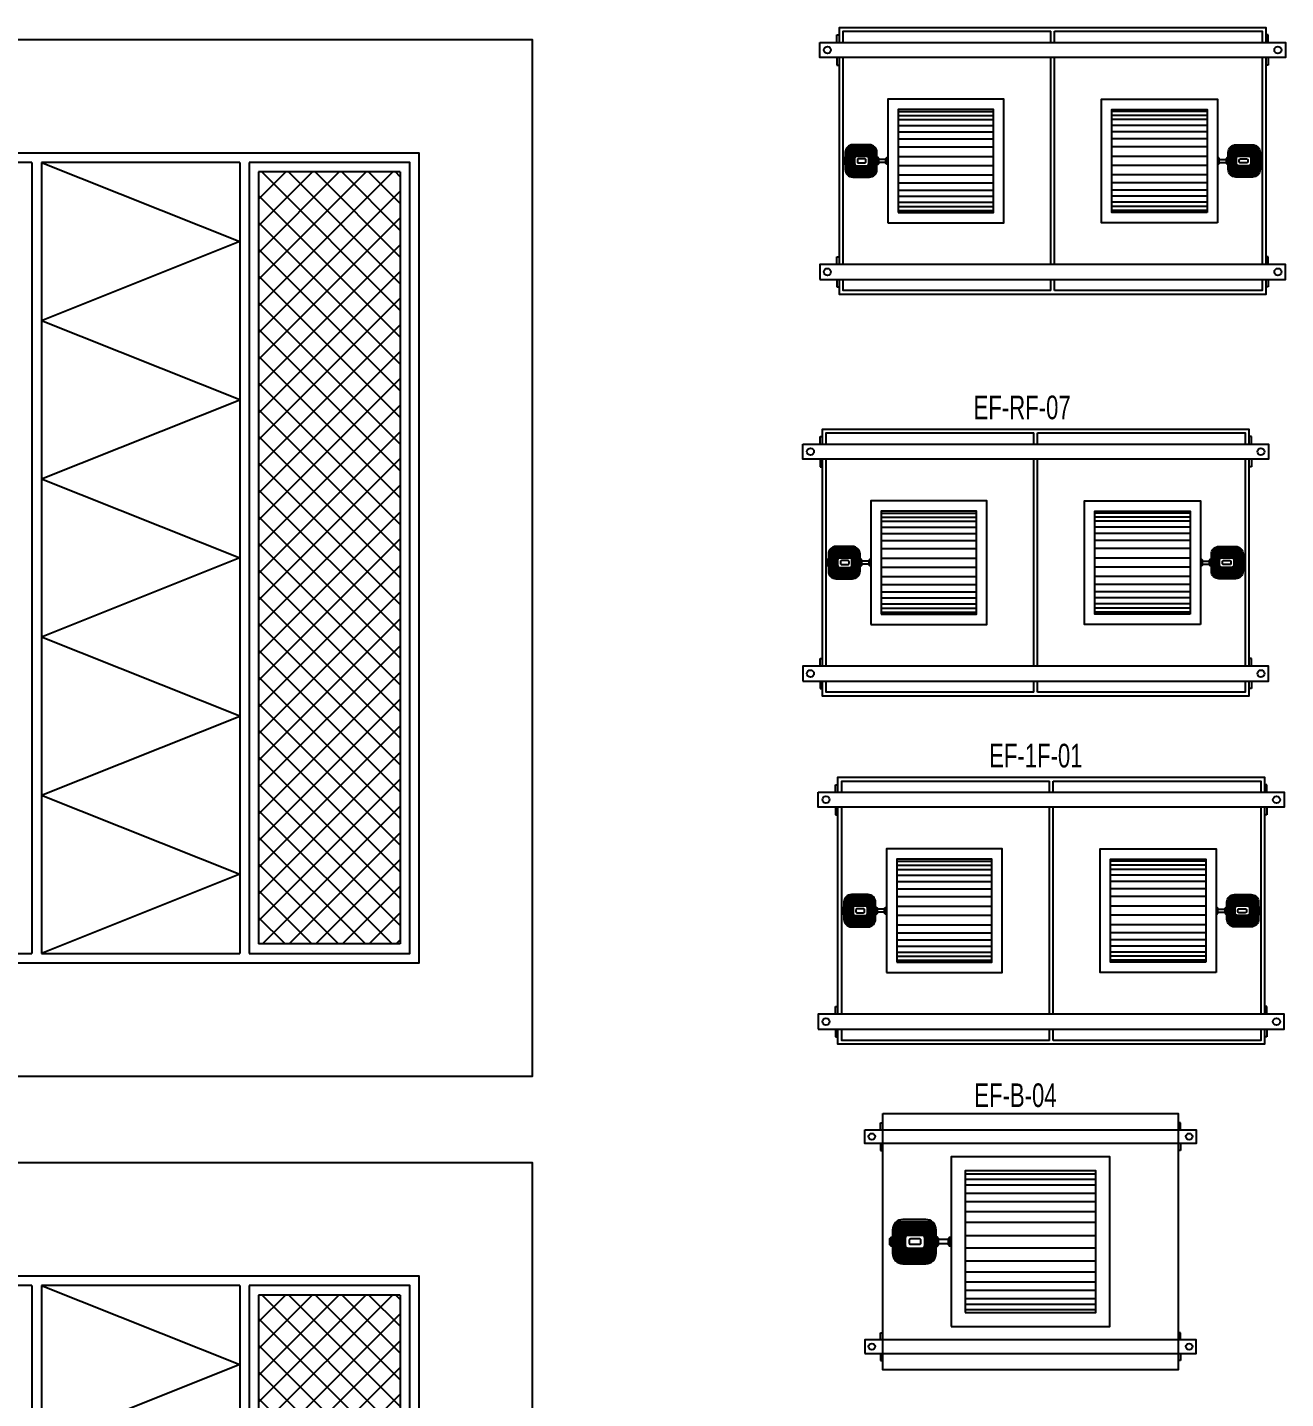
# Model space of a CAD drawing. Header units: millimetres. Extents: x -21221 to 1625077, y -149981 to 356550.
# Drawn here: x 281044 to 284372, y 153322 to 156949 of the extents above; entities that cross this region are included whole.
import ezdxf
from ezdxf.enums import TextEntityAlignment as Align

# ---------------------------------------------------------------- set-up
doc = ezdxf.new("R2010")
doc.units = ezdxf.units.MM
doc.header["$LTSCALE"] = 1000
doc.header["$MEASUREMENT"] = 0
doc.layers.get('0').update_dxf_attribs({"linetype": 'CONTINUOUS'})
doc.styles.add('TEXT-P', font='stencil.shx', dxfattribs={"height": 0.3})
pattern_1 = [(45, (-2031.21, -1963.466), (-35.35534, 35.35534), []), (135, (-2031.21, -1963.466), (-35.35534, -35.35534), [])]

# ---------------------------------------------------------------- blocks, each defined once
blk = doc.blocks.new('AHU-GF-SWIM')
h = blk.add_hatch()
h.set_pattern_fill('ANSI37', color=9, scale=400, style=0)
h.set_pattern_definition(pattern_1)
h.paths.add_polyline_path([(1982, 1021), (1607.3, 1021), (1607.3, -1021), (1982, -1021)])
at = {"color": 12}
for p, q in [((1007.9, 1046), (1007.9, -1046)), ((1032.9, 1046), (1032.9, -1046)), ((1032.9, 1046), (1557.3, 836.8)), ((1557.3, 1046), (1557.3, -1046)), ((1582.3, 1046), (1582.3, -1046)), ((1582.3, 1046), (1582.3, -1046)), ((1607.3, 1021), (1607.3, -1021)), ((1982, 1021), (1607.3, 1021)), ((1982, 1021), (1982, -1021)), ((1557.3, 836.8), (1032.9, 627.6))]:
    blk.add_line(p, q, dxfattribs=at)
at = {"color": 2}
blk.add_lwpolyline([(-2332, -1371), (2332, -1371), (2332, 1371), (-2332, 1371)], close=True, dxfattribs=at)
at = {"color": 12}
blk.add_lwpolyline([(-2032, -1071), (2032, -1071), (2032, 1071), (-2032, 1071)], close=True, dxfattribs=at)
for points in [[(1007.9, 1046), (561.5, 1046)], [(1557.3, 1046), (1032.9, 1046)], [(1582.3, -1046), (2007, -1046), (2007, 1046), (1582.3, 1046)]]:
    blk.add_lwpolyline(points, dxfattribs=at)
blk = doc.blocks.new('AHU-B-KIT')
h = blk.add_hatch()
h.set_pattern_fill('ANSI37', color=9, scale=400, style=0)
h.set_pattern_definition(pattern_1)
h.paths.add_polyline_path([(1982, 1021), (1607.3, 1021), (1607.3, -1021), (1982, -1021)])
at = {"color": 12}
for p, q in [((1007.9, 1046), (1007.9, -1046)), ((1032.9, 1046), (1032.9, -1046)), ((1032.9, 1046), (1557.3, 836.8)), ((1557.3, 1046), (1557.3, -1046)), ((1582.3, 1046), (1582.3, -1046)), ((1582.3, 1046), (1582.3, -1046)), ((1607.3, 1021), (1607.3, -1021)), ((1982, 1021), (1607.3, 1021)), ((1982, 1021), (1982, -1021)), ((1557.3, 836.8), (1032.9, 627.6)), ((1557.3, 418.4), (1032.9, 627.6)), ((1032.9, 209.2), (1557.3, 418.4)), ((1032.9, 209.2), (1557.3, 0)), ((1557.3, 0), (1032.9, -209.2)), ((1557.3, -418.4), (1032.9, -209.2)), ((1032.9, -627.6), (1557.3, -418.4)), ((1032.9, -627.6), (1557.3, -836.8)), ((1557.3, -836.8), (1032.9, -1046)), ((1982, -1021), (1607.3, -1021))]:
    blk.add_line(p, q, dxfattribs=at)
at = {"color": 2}
blk.add_lwpolyline([(-2332, -1371), (2332, -1371), (2332, 1371), (-2332, 1371)], close=True, dxfattribs=at)
at = {"color": 12}
blk.add_lwpolyline([(-2032, -1071), (2032, -1071), (2032, 1071), (-2032, 1071)], close=True, dxfattribs=at)
for points in [[(1007.9, 1046), (561.5, 1046)], [(1557.3, 1046), (1032.9, 1046)], [(1582.3, -1046), (2007, -1046), (2007, 1046), (1582.3, 1046)], [(561.5, -1046), (1007.9, -1046)], [(1032.9, -1046), (1557.3, -1046)]]:
    blk.add_lwpolyline(points, dxfattribs=at)
blk = doc.blocks.new('EF-1F-01')
at = {"color": 12}
for p, q in [((-570.4, 313.3), (-570.4, 333.4)), ((-570.4, 333.4), (-564.1, 333.4)), ((-5, 313.3), (-5, 343.1)), ((5, 313.3), (5, 343.1)), ((570.4, 333.4), (564.1, 333.4)), ((570.4, 313.3), (570.4, 333.4)), ((-570.4, 273.7), (-570.4, 253.6)), ((-5, -273.7), (-5, 273.7)), ((5, -273.7), (5, 273.7)), ((570.4, 273.7), (570.4, 253.6)), ((-570.4, 253.6), (-564.1, 253.6)), ((570.4, 253.6), (564.1, 253.6)), ((-408.5, 130.9), (-156.8, 130.9)), ((-408.5, 120.4), (-156.8, 120.4)), ((-408.5, 109.3), (-156.8, 109.3)), ((408.5, 130.9), (156.8, 130.9)), ((408.5, 120.4), (156.8, 120.4)), ((408.5, 109.3), (156.8, 109.3)), ((-408.5, 93.6), (-156.8, 93.6)), ((-408.5, 77.2), (-156.8, 77.2)), ((408.5, 93.6), (156.8, 93.6)), ((408.5, 77.2), (156.8, 77.2)), ((-540.8, 38.5), (-472.4, 38.5)), ((-539.9, 39.2), (-473.4, 39.2)), ((-408.5, 58.2), (-156.8, 58.2)), ((-408.5, 37.2), (-156.8, 37.2)), ((408.5, 58.2), (156.8, 58.2)), ((408.5, 37.2), (156.8, 37.2)), ((540.8, 38.5), (472.4, 38.5)), ((539.9, 39.2), (473.4, 39.2)), ((-548.5, 21.9), (-464.7, 21.9)), ((-548.5, 21.2), (-464.7, 21.2)), ((-548.5, 17.6), (-464.7, 17.6)), ((-548.5, 16.9), (-464.7, 16.9)), ((-548.5, 13.3), (-464.7, 13.3)), ((-548.5, 12.6), (-464.7, 12.6)), ((-548.5, 9), (-523.7, 9)), ((-548.5, 8.3), (-523.9, 8.3)), ((-548.5, 4.6), (-524, 4.6)), ((-548.5, 4), (-524, 4)), ((-548.5, 0.3), (-524, 0.3)), ((-548.3, 25.6), (-464.9, 25.6)), ((-548.2, 26.2), (-465, 26.2)), ((-547.2, 29.9), (-466, 29.9)), ((-546.9, 30.5), (-466.3, 30.5)), ((-544.9, 34.2), (-468.3, 34.2)), ((-544.4, 34.8), (-468.8, 34.8)), ((-486.6, 9), (-464.7, 9)), ((-486.5, 8.3), (-464.7, 8.3)), ((-486.3, 4.6), (-464.7, 4.6)), ((-486.3, 4), (-464.7, 4)), ((-486.3, 0.3), (-464.7, 0.3)), ((-440.8, 4), (-459.7, 4)), ((-408.5, 12.1), (-156.8, 12.1)), ((408.5, 12.1), (156.8, 12.1)), ((440.8, 4), (459.7, 4)), ((548.5, 21.9), (464.7, 21.9)), ((548.5, 21.2), (464.7, 21.2)), ((548.5, 17.6), (464.7, 17.6)), ((548.5, 16.9), (464.7, 16.9)), ((548.5, 13.3), (464.7, 13.3)), ((548.5, 12.6), (464.7, 12.6)), ((486.6, 9), (464.7, 9)), ((486.5, 8.3), (464.7, 8.3)), ((486.3, 4.6), (464.7, 4.6)), ((486.3, 4), (464.7, 4)), ((486.3, 0.3), (464.7, 0.3)), ((548.3, 25.6), (464.9, 25.6)), ((548.2, 26.2), (465, 26.2)), ((547.2, 29.9), (466, 29.9)), ((546.9, 30.5), (466.3, 30.5)), ((544.9, 34.2), (468.3, 34.2)), ((544.4, 34.8), (468.8, 34.8)), ((548.5, 9), (523.7, 9)), ((548.5, 8.3), (523.9, 8.3)), ((548.5, 4.6), (524, 4.6)), ((548.5, 4), (524, 4)), ((548.5, 0.3), (524, 0.3)), ((-548.5, -0.3), (-524, -0.3)), ((-548.5, -4), (-524, -4)), ((-548.5, -4.6), (-524, -4.6)), ((-548.5, -8.3), (-523.9, -8.3)), ((-548.5, -9), (-523.7, -9)), ((-548.5, -12.6), (-464.7, -12.6)), ((-548.5, -13.3), (-464.7, -13.3)), ((-548.5, -16.9), (-464.7, -16.9)), ((-548.5, -17.6), (-464.7, -17.6)), ((-548.5, -21.2), (-464.7, -21.2)), ((-548.5, -21.9), (-464.7, -21.9)), ((-548.3, -25.6), (-464.9, -25.6)), ((-548.2, -26.2), (-465, -26.2)), ((-547.2, -29.9), (-466, -29.9)), ((-546.9, -30.5), (-466.3, -30.5)), ((-544.9, -34.2), (-468.3, -34.2)), ((-544.4, -34.8), (-468.8, -34.8)), ((-486.6, -9), (-464.7, -9)), ((-486.5, -8.3), (-464.7, -8.3)), ((-486.3, -0.3), (-464.7, -0.3)), ((-486.3, -4), (-464.7, -4)), ((-486.3, -4.6), (-464.7, -4.6)), ((-440.8, -4), (-459.7, -4)), ((-408.5, -12.1), (-156.8, -12.1)), ((408.5, -12.1), (156.8, -12.1)), ((440.8, -4), (459.7, -4)), ((486.3, -0.3), (464.7, -0.3)), ((486.3, -4), (464.7, -4)), ((486.3, -4.6), (464.7, -4.6)), ((486.5, -8.3), (464.7, -8.3)), ((486.6, -9), (464.7, -9)), ((548.5, -12.6), (464.7, -12.6)), ((548.5, -13.3), (464.7, -13.3)), ((548.5, -16.9), (464.7, -16.9)), ((548.5, -17.6), (464.7, -17.6)), ((548.5, -21.2), (464.7, -21.2)), ((548.5, -21.9), (464.7, -21.9)), ((548.3, -25.6), (464.9, -25.6)), ((548.2, -26.2), (465, -26.2)), ((547.2, -29.9), (466, -29.9)), ((546.9, -30.5), (466.3, -30.5)), ((544.9, -34.2), (468.3, -34.2)), ((544.4, -34.8), (468.8, -34.8)), ((548.5, -9), (523.7, -9)), ((548.5, -8.3), (523.9, -8.3)), ((548.5, -0.3), (524, -0.3)), ((548.5, -4), (524, -4)), ((548.5, -4.6), (524, -4.6)), ((-540.8, -38.5), (-472.4, -38.5)), ((-539.9, -39.2), (-473.4, -39.2)), ((-408.5, -37.2), (-156.8, -37.2)), ((-408.5, -58.2), (-156.8, -58.2)), ((408.5, -37.2), (156.8, -37.2)), ((408.5, -58.2), (156.8, -58.2)), ((540.8, -38.5), (472.4, -38.5)), ((539.9, -39.2), (473.4, -39.2)), ((-408.5, -77.2), (-156.8, -77.2)), ((-408.5, -93.6), (-156.8, -93.6)), ((408.5, -77.2), (156.8, -77.2)), ((408.5, -93.6), (156.8, -93.6)), ((-408.5, -109.3), (-156.8, -109.3)), ((-408.5, -120.4), (-156.8, -120.4)), ((-408.5, -130.9), (-156.8, -130.9)), ((408.5, -109.3), (156.8, -109.3)), ((408.5, -120.4), (156.8, -120.4)), ((408.5, -130.9), (156.8, -130.9)), ((-570.4, -273.7), (-570.4, -253.6)), ((-570.4, -253.6), (-564.1, -253.6)), ((570.4, -253.6), (564.1, -253.6)), ((570.4, -273.7), (570.4, -253.6)), ((-570.4, -313.3), (-570.4, -333.4)), ((-5, -343.1), (-5, -313.3)), ((5, -343.1), (5, -313.3)), ((570.4, -313.3), (570.4, -333.4)), ((-570.4, -333.4), (-564.1, -333.4)), ((570.4, -333.4), (564.1, -333.4))]:
    blk.add_line(p, q, dxfattribs=at)
for points in [[(-564.1, 313.3), (-564.1, 353.1), (564.1, 353.1), (564.1, 313.3)], [(-554.1, 313.3), (-554.1, 343.1), (-5, 343.1)], [(5, 343.1), (554.1, 343.1), (554.1, 313.3)], [(-564.1, -273.7), (-564.1, 273.7)], [(-554.1, -273.7), (-554.1, 273.7)], [(554.1, 273.7), (554.1, -273.7)], [(564.1, 273.7), (564.1, -273.7)], [(564.1, -313.3), (564.1, -353.1), (-564.1, -353.1), (-564.1, -313.3)], [(-5, -343.1), (-554.1, -343.1), (-554.1, -313.3)], [(554.1, -313.3), (554.1, -343.1), (5, -343.1)]]:
    blk.add_lwpolyline(points, dxfattribs=at)
for points in [[(-616.1, 313.3), (616.1, 313.3), (616.1, 273.7), (-616.1, 273.7)], [(-435.8, -163.7), (-129.5, -163.7), (-129.5, 163.7), (-435.8, 163.7)], [(435.8, -163.7), (129.5, -163.7), (129.5, 163.7), (435.8, 163.7)], [(-408.5, -136.4), (-156.8, -136.4), (-156.8, 136.4), (-408.5, 136.4)], [(408.5, -136.4), (156.8, -136.4), (156.8, 136.4), (408.5, 136.4)], [(-553.5, -6.4), (-551.4, -6.4), (-551.4, 6.4), (-553.5, 6.4)], [(-548.5, -8.7), (-551.4, -8.7), (-551.4, 8.7), (-548.5, 8.7)], [(-464.7, -8.7), (-461.8, -8.7), (-461.8, 8.7), (-464.7, 8.7)], [(-461.8, -6.4), (-459.7, -6.4), (-459.7, 6.4), (-461.8, 6.4)], [(-438.7, -6.4), (-440.8, -6.4), (-440.8, 6.4), (-438.7, 6.4)], [(-435.8, -8.7), (-438.7, -8.7), (-438.7, 8.7), (-435.8, 8.7)], [(435.8, -8.7), (438.7, -8.7), (438.7, 8.7), (435.8, 8.7)], [(438.7, -6.4), (440.8, -6.4), (440.8, 6.4), (438.7, 6.4)], [(461.8, -6.4), (459.7, -6.4), (459.7, 6.4), (461.8, 6.4)], [(464.7, -8.7), (461.8, -8.7), (461.8, 8.7), (464.7, 8.7)], [(548.5, -8.7), (551.4, -8.7), (551.4, 8.7), (548.5, 8.7)], [(553.5, -6.4), (551.4, -6.4), (551.4, 6.4), (553.5, 6.4)], [(-616.1, -313.3), (616.1, -313.3), (616.1, -273.7), (-616.1, -273.7)]]:
    blk.add_lwpolyline(points, close=True, dxfattribs=at)
for points in [[(-528.6, -42.6), (-484.6, -42.6, 0.414214), (-464.7, -22.7), (-464.7, 22.7, 0.414214), (-484.6, 42.6), (-528.6, 42.6, 0.414214), (-548.5, 22.7), (-548.5, -22.7, 0.414214)], [(528.6, -42.6), (484.6, -42.6, -0.414214), (464.7, -22.7), (464.7, 22.7, -0.414214), (484.6, 42.6), (528.6, 42.6, -0.414214), (548.5, 22.7), (548.5, -22.7, -0.414214)], [(-518.5, -12.6), (-491.8, -12.6, 0.414214), (-486.3, -7.2), (-486.3, 7.2, 0.414214), (-491.8, 12.6), (-518.5, 12.6, 0.414214), (-524, 7.2), (-524, -7.2, 0.414214)], [(-513.8, -5.2), (-496.5, -5.2, 0.414214), (-493.8, -2.4), (-493.8, 2.4, 0.414214), (-496.5, 5.2), (-513.8, 5.2, 0.414214), (-516.5, 2.4), (-516.5, -2.4, 0.414214)], [(518.5, -12.6), (491.8, -12.6, -0.414214), (486.3, -7.2), (486.3, 7.2, -0.414214), (491.8, 12.6), (518.5, 12.6, -0.414214), (524, 7.2), (524, -7.2, -0.414214)], [(513.8, -5.2), (496.5, -5.2, -0.414214), (493.8, -2.4), (493.8, 2.4, -0.414214), (496.5, 5.2), (513.8, 5.2, -0.414214), (516.5, 2.4), (516.5, -2.4, -0.414214)]]:
    blk.add_lwpolyline(points, format="xyb", close=True, dxfattribs=at)
for centre in [(-595.8, 293.5), (595.8, 293.5), (-595.8, -293.5), (595.8, -293.5)]:
    blk.add_circle(centre, 9.3, dxfattribs=at)
blk = doc.blocks.new('EF-B-04')
at = {"color": 12}
for p, q in [((-396.4, 295.9), (-396.4, 314.4)), ((-396.4, 314.4), (-390.6, 314.4)), ((396.4, 314.4), (390.6, 314.4)), ((396.4, 295.9), (396.4, 314.4)), ((-396.4, 259.6), (-396.4, 241.2)), ((396.4, 259.6), (396.4, 241.2)), ((-396.4, 241.2), (-390.6, 241.2)), ((396.4, 241.2), (390.6, 241.2)), ((-172.7, 179.6), (172.7, 179.6)), ((-172.7, 165.2), (172.7, 165.2)), ((-172.7, 150), (172.7, 150)), ((-172.7, 128.4), (172.7, 128.4)), ((-172.7, 105.9), (172.7, 105.9)), ((-172.7, 79.9), (172.7, 79.9)), ((-362.9, 41), (-251.6, 41)), ((-362.6, 41.9), (-251.9, 41.9)), ((-359.8, 46.9), (-254.7, 46.9)), ((-359.1, 47.8), (-255.4, 47.8)), ((-354.1, 52.8), (-260.4, 52.8)), ((-352.9, 53.7), (-261.6, 53.7)), ((-172.7, 51.1), (172.7, 51.1)), ((-364.7, 30.1), (-249.7, 30.1)), ((-364.7, 29.1), (-249.7, 29.1)), ((-364.7, 24.1), (-249.7, 24.1)), ((-364.7, 23.2), (-249.7, 23.2)), ((-364.7, 18.2), (-249.7, 18.2)), ((-364.7, 17.3), (-249.7, 17.3)), ((-364.7, 12.3), (-330.7, 12.3)), ((-364.7, 11.4), (-330.9, 11.4)), ((-364.7, 6.4), (-331.1, 6.4)), ((-364.7, 5.5), (-331.1, 5.5)), ((-364.7, 0.5), (-331.1, 0.5)), ((-364.5, 35.1), (-250, 35.1)), ((-364.3, 36), (-250.2, 36)), ((-279.9, 12.3), (-249.7, 12.3)), ((-279.6, 11.4), (-249.7, 11.4)), ((-279.4, 6.4), (-249.7, 6.4)), ((-279.4, 5.5), (-249.7, 5.5)), ((-279.4, 0.5), (-249.7, 0.5)), ((-217, 5.5), (-242.9, 5.5)), ((-172.7, 16.6), (172.7, 16.6)), ((-364.7, -0.5), (-331.1, -0.5)), ((-364.7, -5.5), (-331.1, -5.5)), ((-364.7, -6.4), (-331.1, -6.4)), ((-364.7, -11.4), (-330.9, -11.4)), ((-364.7, -12.3), (-330.7, -12.3)), ((-364.7, -17.3), (-249.7, -17.3)), ((-364.7, -18.2), (-249.7, -18.2)), ((-364.7, -23.2), (-249.7, -23.2)), ((-364.7, -24.1), (-249.7, -24.1)), ((-364.7, -29.1), (-249.7, -29.1)), ((-364.7, -30.1), (-249.7, -30.1)), ((-364.5, -35.1), (-250, -35.1)), ((-364.3, -36), (-250.2, -36)), ((-279.9, -12.3), (-249.7, -12.3)), ((-279.6, -11.4), (-249.7, -11.4)), ((-279.4, -0.5), (-249.7, -0.5)), ((-279.4, -5.5), (-249.7, -5.5)), ((-279.4, -6.4), (-249.7, -6.4)), ((-217, -5.5), (-242.9, -5.5)), ((-172.7, -16.6), (172.7, -16.6)), ((-362.9, -41), (-251.6, -41)), ((-362.6, -41.9), (-251.9, -41.9)), ((-359.8, -46.9), (-254.7, -46.9)), ((-359.1, -47.8), (-255.4, -47.8)), ((-354.1, -52.8), (-260.4, -52.8)), ((-352.9, -53.7), (-261.6, -53.7)), ((-172.7, -51.1), (172.7, -51.1)), ((-172.7, -79.9), (172.7, -79.9)), ((-172.7, -105.9), (172.7, -105.9)), ((-172.7, -128.4), (172.7, -128.4)), ((-172.7, -150), (172.7, -150)), ((-172.7, -165.2), (172.7, -165.2)), ((-172.7, -179.6), (172.7, -179.6)), ((-396.4, -259.6), (-396.4, -241.2)), ((-396.4, -241.2), (-390.6, -241.2)), ((396.4, -241.2), (390.6, -241.2)), ((396.4, -259.6), (396.4, -241.2)), ((-396.4, -295.9), (-396.4, -314.4)), ((-396.4, -314.4), (-390.6, -314.4)), ((396.4, -314.4), (390.6, -314.4)), ((396.4, -295.9), (396.4, -314.4))]:
    blk.add_line(p, q, dxfattribs=at)
for points in [[(-390.6, 339.1), (390.6, 339.1), (390.6, -339.1), (-390.6, -339.1)], [(-438.3, 295.9), (438.3, 295.9), (438.3, 259.6), (-438.3, 259.6)], [(-210.1, -224.6), (210.1, -224.6), (210.1, 224.6), (-210.1, 224.6)], [(-172.7, -187.1), (172.7, -187.1), (172.7, 187.1), (-172.7, 187.1)], [(-368.7, -8.7), (-371.6, -8.7), (-371.6, 8.7), (-368.7, 8.7)], [(-364.7, -11.9), (-368.7, -11.9), (-368.7, 11.9), (-364.7, 11.9)], [(-249.7, -11.9), (-245.8, -11.9), (-245.8, 11.9), (-249.7, 11.9)], [(-245.8, -8.7), (-242.9, -8.7), (-242.9, 8.7), (-245.8, 8.7)], [(-214.1, -8.7), (-217, -8.7), (-217, 8.7), (-214.1, 8.7)], [(-210.1, -11.9), (-214.1, -11.9), (-214.1, 11.9), (-210.1, 11.9)], [(-438.3, -295.9), (438.3, -295.9), (438.3, -259.6), (-438.3, -259.6)]]:
    blk.add_lwpolyline(points, close=True, dxfattribs=at)
for points in [[(-337.4, -58.5), (-277, -58.5, 0.414214), (-249.7, -31.2), (-249.7, 31.2, 0.414214), (-277, 58.5), (-337.4, 58.5, 0.414214), (-364.7, 31.2), (-364.7, -31.2, 0.414214)], [(-323.6, -17.3), (-286.9, -17.3, 0.414214), (-279.4, -9.8), (-279.4, 9.8, 0.414214), (-286.9, 17.3), (-323.6, 17.3, 0.414214), (-331.1, 9.8), (-331.1, -9.8, 0.414214)], [(-317.1, -7.1), (-293.4, -7.1, 0.414214), (-289.7, -3.3), (-289.7, 3.3, 0.414214), (-293.4, 7.1), (-317.1, 7.1, 0.414214), (-320.9, 3.3), (-320.9, -3.3, 0.414214)]]:
    blk.add_lwpolyline(points, format="xyb", close=True, dxfattribs=at)
for centre in [(-419.7, 277.8), (419.7, 277.8), (-419.7, -277.8), (419.7, -277.8)]:
    blk.add_circle(centre, 8.53, dxfattribs=at)
blk = doc.blocks.new('EF-RF-07')
at = {"color": 12}
for p, q in [((-570.4, 313.3), (-570.4, 333.4)), ((-570.4, 333.4), (-564.1, 333.4)), ((-5, 313.3), (-5, 343.1)), ((5, 313.3), (5, 343.1)), ((570.4, 333.4), (564.1, 333.4)), ((570.4, 313.3), (570.4, 333.4)), ((-570.4, 273.7), (-570.4, 253.6)), ((-5, -273.7), (-5, 273.7)), ((5, -273.7), (5, 273.7)), ((570.4, 273.7), (570.4, 253.6)), ((-570.4, 253.6), (-564.1, 253.6)), ((570.4, 253.6), (564.1, 253.6)), ((-408.5, 130.9), (-156.8, 130.9)), ((-408.5, 120.4), (-156.8, 120.4)), ((-408.5, 109.3), (-156.8, 109.3)), ((408.5, 130.9), (156.8, 130.9)), ((408.5, 120.4), (156.8, 120.4)), ((408.5, 109.3), (156.8, 109.3)), ((-408.5, 93.6), (-156.8, 93.6)), ((-408.5, 77.2), (-156.8, 77.2)), ((408.5, 93.6), (156.8, 93.6)), ((408.5, 77.2), (156.8, 77.2)), ((-540.8, 38.5), (-472.4, 38.5)), ((-539.9, 39.2), (-473.4, 39.2)), ((-408.5, 58.2), (-156.8, 58.2)), ((-408.5, 37.2), (-156.8, 37.2)), ((408.5, 58.2), (156.8, 58.2)), ((408.5, 37.2), (156.8, 37.2)), ((540.8, 38.5), (472.4, 38.5)), ((539.9, 39.2), (473.4, 39.2)), ((-548.5, 21.9), (-464.7, 21.9)), ((-548.5, 21.2), (-464.7, 21.2)), ((-548.5, 17.6), (-464.7, 17.6)), ((-548.5, 16.9), (-464.7, 16.9)), ((-548.5, 13.3), (-464.7, 13.3)), ((-548.5, 12.6), (-464.7, 12.6)), ((-548.5, 9), (-523.7, 9)), ((-548.5, 8.3), (-523.9, 8.3)), ((-548.5, 4.6), (-524, 4.6)), ((-548.5, 4), (-524, 4)), ((-548.5, 0.3), (-524, 0.3)), ((-548.3, 25.6), (-464.9, 25.6)), ((-548.2, 26.2), (-465, 26.2)), ((-547.2, 29.9), (-466, 29.9)), ((-546.9, 30.5), (-466.3, 30.5)), ((-544.9, 34.2), (-468.3, 34.2)), ((-544.4, 34.8), (-468.8, 34.8)), ((-486.6, 9), (-464.7, 9)), ((-486.5, 8.3), (-464.7, 8.3)), ((-486.3, 4.6), (-464.7, 4.6)), ((-486.3, 4), (-464.7, 4)), ((-486.3, 0.3), (-464.7, 0.3)), ((-440.8, 4), (-459.7, 4)), ((-408.5, 12.1), (-156.8, 12.1)), ((408.5, 12.1), (156.8, 12.1)), ((440.8, 4), (459.7, 4)), ((548.5, 21.9), (464.7, 21.9)), ((548.5, 21.2), (464.7, 21.2)), ((548.5, 17.6), (464.7, 17.6)), ((548.5, 16.9), (464.7, 16.9)), ((548.5, 13.3), (464.7, 13.3)), ((548.5, 12.6), (464.7, 12.6)), ((486.6, 9), (464.7, 9)), ((486.5, 8.3), (464.7, 8.3)), ((486.3, 4.6), (464.7, 4.6)), ((486.3, 4), (464.7, 4)), ((486.3, 0.3), (464.7, 0.3)), ((548.3, 25.6), (464.9, 25.6)), ((548.2, 26.2), (465, 26.2)), ((547.2, 29.9), (466, 29.9)), ((546.9, 30.5), (466.3, 30.5)), ((544.9, 34.2), (468.3, 34.2)), ((544.4, 34.8), (468.8, 34.8)), ((548.5, 9), (523.7, 9)), ((548.5, 8.3), (523.9, 8.3)), ((548.5, 4.6), (524, 4.6)), ((548.5, 4), (524, 4)), ((548.5, 0.3), (524, 0.3)), ((-548.5, -0.3), (-524, -0.3)), ((-548.5, -4), (-524, -4)), ((-548.5, -4.6), (-524, -4.6)), ((-548.5, -8.3), (-523.9, -8.3)), ((-548.5, -9), (-523.7, -9)), ((-548.5, -12.6), (-464.7, -12.6)), ((-548.5, -13.3), (-464.7, -13.3)), ((-548.5, -16.9), (-464.7, -16.9)), ((-548.5, -17.6), (-464.7, -17.6)), ((-548.5, -21.2), (-464.7, -21.2)), ((-548.5, -21.9), (-464.7, -21.9)), ((-548.3, -25.6), (-464.9, -25.6)), ((-548.2, -26.2), (-465, -26.2)), ((-547.2, -29.9), (-466, -29.9)), ((-546.9, -30.5), (-466.3, -30.5)), ((-544.9, -34.2), (-468.3, -34.2)), ((-544.4, -34.8), (-468.8, -34.8)), ((-486.6, -9), (-464.7, -9)), ((-486.5, -8.3), (-464.7, -8.3)), ((-486.3, -0.3), (-464.7, -0.3)), ((-486.3, -4), (-464.7, -4)), ((-486.3, -4.6), (-464.7, -4.6)), ((-440.8, -4), (-459.7, -4)), ((-408.5, -12.1), (-156.8, -12.1)), ((408.5, -12.1), (156.8, -12.1)), ((440.8, -4), (459.7, -4)), ((486.3, -0.3), (464.7, -0.3)), ((486.3, -4), (464.7, -4)), ((486.3, -4.6), (464.7, -4.6)), ((486.5, -8.3), (464.7, -8.3)), ((486.6, -9), (464.7, -9)), ((548.5, -12.6), (464.7, -12.6)), ((548.5, -13.3), (464.7, -13.3)), ((548.5, -16.9), (464.7, -16.9)), ((548.5, -17.6), (464.7, -17.6)), ((548.5, -21.2), (464.7, -21.2)), ((548.5, -21.9), (464.7, -21.9)), ((548.3, -25.6), (464.9, -25.6)), ((548.2, -26.2), (465, -26.2)), ((547.2, -29.9), (466, -29.9)), ((546.9, -30.5), (466.3, -30.5)), ((544.9, -34.2), (468.3, -34.2)), ((544.4, -34.8), (468.8, -34.8)), ((548.5, -9), (523.7, -9)), ((548.5, -8.3), (523.9, -8.3)), ((548.5, -0.3), (524, -0.3)), ((548.5, -4), (524, -4)), ((548.5, -4.6), (524, -4.6)), ((-540.8, -38.5), (-472.4, -38.5)), ((-539.9, -39.2), (-473.4, -39.2)), ((-408.5, -37.2), (-156.8, -37.2)), ((-408.5, -58.2), (-156.8, -58.2)), ((408.5, -37.2), (156.8, -37.2)), ((408.5, -58.2), (156.8, -58.2)), ((540.8, -38.5), (472.4, -38.5)), ((539.9, -39.2), (473.4, -39.2)), ((-408.5, -77.2), (-156.8, -77.2)), ((-408.5, -93.6), (-156.8, -93.6)), ((408.5, -77.2), (156.8, -77.2)), ((408.5, -93.6), (156.8, -93.6)), ((-408.5, -109.3), (-156.8, -109.3)), ((-408.5, -120.4), (-156.8, -120.4)), ((-408.5, -130.9), (-156.8, -130.9)), ((408.5, -109.3), (156.8, -109.3)), ((408.5, -120.4), (156.8, -120.4)), ((408.5, -130.9), (156.8, -130.9)), ((-570.4, -273.7), (-570.4, -253.6)), ((-570.4, -253.6), (-564.1, -253.6)), ((570.4, -253.6), (564.1, -253.6)), ((570.4, -273.7), (570.4, -253.6)), ((-570.4, -313.3), (-570.4, -333.4)), ((-5, -343.1), (-5, -313.3)), ((5, -343.1), (5, -313.3)), ((570.4, -313.3), (570.4, -333.4)), ((-570.4, -333.4), (-564.1, -333.4)), ((570.4, -333.4), (564.1, -333.4))]:
    blk.add_line(p, q, dxfattribs=at)
for points in [[(-564.1, 313.3), (-564.1, 353.1), (564.1, 353.1), (564.1, 313.3)], [(-554.1, 313.3), (-554.1, 343.1), (-5, 343.1)], [(5, 343.1), (554.1, 343.1), (554.1, 313.3)], [(-564.1, -273.7), (-564.1, 273.7)], [(-554.1, -273.7), (-554.1, 273.7)], [(554.1, 273.7), (554.1, -273.7)], [(564.1, 273.7), (564.1, -273.7)], [(564.1, -313.3), (564.1, -353.1), (-564.1, -353.1), (-564.1, -313.3)], [(-5, -343.1), (-554.1, -343.1), (-554.1, -313.3)], [(554.1, -313.3), (554.1, -343.1), (5, -343.1)]]:
    blk.add_lwpolyline(points, dxfattribs=at)
for points in [[(-616.1, 313.3), (616.1, 313.3), (616.1, 273.7), (-616.1, 273.7)], [(-435.8, -163.7), (-129.5, -163.7), (-129.5, 163.7), (-435.8, 163.7)], [(435.8, -163.7), (129.5, -163.7), (129.5, 163.7), (435.8, 163.7)], [(-408.5, -136.4), (-156.8, -136.4), (-156.8, 136.4), (-408.5, 136.4)], [(408.5, -136.4), (156.8, -136.4), (156.8, 136.4), (408.5, 136.4)], [(-553.5, -6.4), (-551.4, -6.4), (-551.4, 6.4), (-553.5, 6.4)], [(-548.5, -8.7), (-551.4, -8.7), (-551.4, 8.7), (-548.5, 8.7)], [(-464.7, -8.7), (-461.8, -8.7), (-461.8, 8.7), (-464.7, 8.7)], [(-461.8, -6.4), (-459.7, -6.4), (-459.7, 6.4), (-461.8, 6.4)], [(-438.7, -6.4), (-440.8, -6.4), (-440.8, 6.4), (-438.7, 6.4)], [(-435.8, -8.7), (-438.7, -8.7), (-438.7, 8.7), (-435.8, 8.7)], [(435.8, -8.7), (438.7, -8.7), (438.7, 8.7), (435.8, 8.7)], [(438.7, -6.4), (440.8, -6.4), (440.8, 6.4), (438.7, 6.4)], [(461.8, -6.4), (459.7, -6.4), (459.7, 6.4), (461.8, 6.4)], [(464.7, -8.7), (461.8, -8.7), (461.8, 8.7), (464.7, 8.7)], [(548.5, -8.7), (551.4, -8.7), (551.4, 8.7), (548.5, 8.7)], [(553.5, -6.4), (551.4, -6.4), (551.4, 6.4), (553.5, 6.4)], [(-616.1, -313.3), (616.1, -313.3), (616.1, -273.7), (-616.1, -273.7)]]:
    blk.add_lwpolyline(points, close=True, dxfattribs=at)
for points in [[(-528.6, -42.6), (-484.6, -42.6, 0.414214), (-464.7, -22.7), (-464.7, 22.7, 0.414214), (-484.6, 42.6), (-528.6, 42.6, 0.414214), (-548.5, 22.7), (-548.5, -22.7, 0.414214)], [(528.6, -42.6), (484.6, -42.6, -0.414214), (464.7, -22.7), (464.7, 22.7, -0.414214), (484.6, 42.6), (528.6, 42.6, -0.414214), (548.5, 22.7), (548.5, -22.7, -0.414214)], [(-518.5, -12.6), (-491.8, -12.6, 0.414214), (-486.3, -7.2), (-486.3, 7.2, 0.414214), (-491.8, 12.6), (-518.5, 12.6, 0.414214), (-524, 7.2), (-524, -7.2, 0.414214)], [(-513.8, -5.2), (-496.5, -5.2, 0.414214), (-493.8, -2.4), (-493.8, 2.4, 0.414214), (-496.5, 5.2), (-513.8, 5.2, 0.414214), (-516.5, 2.4), (-516.5, -2.4, 0.414214)], [(518.5, -12.6), (491.8, -12.6, -0.414214), (486.3, -7.2), (486.3, 7.2, -0.414214), (491.8, 12.6), (518.5, 12.6, -0.414214), (524, 7.2), (524, -7.2, -0.414214)], [(513.8, -5.2), (496.5, -5.2, -0.414214), (493.8, -2.4), (493.8, 2.4, -0.414214), (496.5, 5.2), (513.8, 5.2, -0.414214), (516.5, 2.4), (516.5, -2.4, -0.414214)]]:
    blk.add_lwpolyline(points, format="xyb", close=True, dxfattribs=at)
for centre in [(-595.8, 293.5), (595.8, 293.5), (-595.8, -293.5), (595.8, -293.5)]:
    blk.add_circle(centre, 9.3, dxfattribs=at)
blk = doc.blocks.new('EF-RF-08')
at = {"color": 12}
for p, q in [((-570.4, 313.3), (-570.4, 333.4)), ((-570.4, 333.4), (-564.1, 333.4)), ((-5, 313.3), (-5, 343.1)), ((5, 313.3), (5, 343.1)), ((570.4, 333.4), (564.1, 333.4)), ((570.4, 313.3), (570.4, 333.4)), ((-570.4, 273.7), (-570.4, 253.6)), ((-5, -273.7), (-5, 273.7)), ((5, -273.7), (5, 273.7)), ((570.4, 273.7), (570.4, 253.6)), ((-570.4, 253.6), (-564.1, 253.6)), ((570.4, 253.6), (564.1, 253.6)), ((-408.5, 130.9), (-156.8, 130.9)), ((-408.5, 120.4), (-156.8, 120.4)), ((-408.5, 109.3), (-156.8, 109.3)), ((408.5, 130.9), (156.8, 130.9)), ((408.5, 120.4), (156.8, 120.4)), ((408.5, 109.3), (156.8, 109.3)), ((-408.5, 93.6), (-156.8, 93.6)), ((-408.5, 77.2), (-156.8, 77.2)), ((408.5, 93.6), (156.8, 93.6)), ((408.5, 77.2), (156.8, 77.2)), ((-540.8, 38.5), (-472.4, 38.5)), ((-539.9, 39.2), (-473.4, 39.2)), ((-408.5, 58.2), (-156.8, 58.2)), ((-408.5, 37.2), (-156.8, 37.2)), ((408.5, 58.2), (156.8, 58.2)), ((408.5, 37.2), (156.8, 37.2)), ((540.8, 38.5), (472.4, 38.5)), ((539.9, 39.2), (473.4, 39.2)), ((-548.5, 21.9), (-464.7, 21.9)), ((-548.5, 21.2), (-464.7, 21.2)), ((-548.5, 17.6), (-464.7, 17.6)), ((-548.5, 16.9), (-464.7, 16.9)), ((-548.5, 13.3), (-464.7, 13.3)), ((-548.5, 12.6), (-464.7, 12.6)), ((-548.5, 9), (-523.7, 9)), ((-548.5, 8.3), (-523.9, 8.3)), ((-548.5, 4.6), (-524, 4.6)), ((-548.5, 4), (-524, 4)), ((-548.5, 0.3), (-524, 0.3)), ((-548.3, 25.6), (-464.9, 25.6)), ((-548.2, 26.2), (-465, 26.2)), ((-547.2, 29.9), (-466, 29.9)), ((-546.9, 30.5), (-466.3, 30.5)), ((-544.9, 34.2), (-468.3, 34.2)), ((-544.4, 34.8), (-468.8, 34.8)), ((-486.6, 9), (-464.7, 9)), ((-486.5, 8.3), (-464.7, 8.3)), ((-486.3, 4.6), (-464.7, 4.6)), ((-486.3, 4), (-464.7, 4)), ((-486.3, 0.3), (-464.7, 0.3)), ((-440.8, 4), (-459.7, 4)), ((-408.5, 12.1), (-156.8, 12.1)), ((408.5, 12.1), (156.8, 12.1)), ((440.8, 4), (459.7, 4)), ((548.5, 21.9), (464.7, 21.9)), ((548.5, 21.2), (464.7, 21.2)), ((548.5, 17.6), (464.7, 17.6)), ((548.5, 16.9), (464.7, 16.9)), ((548.5, 13.3), (464.7, 13.3)), ((548.5, 12.6), (464.7, 12.6)), ((486.6, 9), (464.7, 9)), ((486.5, 8.3), (464.7, 8.3)), ((486.3, 4.6), (464.7, 4.6)), ((486.3, 4), (464.7, 4)), ((486.3, 0.3), (464.7, 0.3)), ((548.3, 25.6), (464.9, 25.6)), ((548.2, 26.2), (465, 26.2)), ((547.2, 29.9), (466, 29.9)), ((546.9, 30.5), (466.3, 30.5)), ((544.9, 34.2), (468.3, 34.2)), ((544.4, 34.8), (468.8, 34.8)), ((548.5, 9), (523.7, 9)), ((548.5, 8.3), (523.9, 8.3)), ((548.5, 4.6), (524, 4.6)), ((548.5, 4), (524, 4)), ((548.5, 0.3), (524, 0.3)), ((-548.5, -0.3), (-524, -0.3)), ((-548.5, -4), (-524, -4)), ((-548.5, -4.6), (-524, -4.6)), ((-548.5, -8.3), (-523.9, -8.3)), ((-548.5, -9), (-523.7, -9)), ((-548.5, -12.6), (-464.7, -12.6)), ((-548.5, -13.3), (-464.7, -13.3)), ((-548.5, -16.9), (-464.7, -16.9)), ((-548.5, -17.6), (-464.7, -17.6)), ((-548.5, -21.2), (-464.7, -21.2)), ((-548.5, -21.9), (-464.7, -21.9)), ((-548.3, -25.6), (-464.9, -25.6)), ((-548.2, -26.2), (-465, -26.2)), ((-547.2, -29.9), (-466, -29.9)), ((-546.9, -30.5), (-466.3, -30.5)), ((-544.9, -34.2), (-468.3, -34.2)), ((-544.4, -34.8), (-468.8, -34.8)), ((-486.6, -9), (-464.7, -9)), ((-486.5, -8.3), (-464.7, -8.3)), ((-486.3, -0.3), (-464.7, -0.3)), ((-486.3, -4), (-464.7, -4)), ((-486.3, -4.6), (-464.7, -4.6)), ((-440.8, -4), (-459.7, -4)), ((-408.5, -12.1), (-156.8, -12.1)), ((408.5, -12.1), (156.8, -12.1)), ((440.8, -4), (459.7, -4)), ((486.3, -0.3), (464.7, -0.3)), ((486.3, -4), (464.7, -4)), ((486.3, -4.6), (464.7, -4.6)), ((486.5, -8.3), (464.7, -8.3)), ((486.6, -9), (464.7, -9)), ((548.5, -12.6), (464.7, -12.6)), ((548.5, -13.3), (464.7, -13.3)), ((548.5, -16.9), (464.7, -16.9)), ((548.5, -17.6), (464.7, -17.6)), ((548.5, -21.2), (464.7, -21.2)), ((548.5, -21.9), (464.7, -21.9)), ((548.3, -25.6), (464.9, -25.6)), ((548.2, -26.2), (465, -26.2)), ((547.2, -29.9), (466, -29.9)), ((546.9, -30.5), (466.3, -30.5)), ((544.9, -34.2), (468.3, -34.2)), ((544.4, -34.8), (468.8, -34.8)), ((548.5, -9), (523.7, -9)), ((548.5, -8.3), (523.9, -8.3)), ((548.5, -0.3), (524, -0.3)), ((548.5, -4), (524, -4)), ((548.5, -4.6), (524, -4.6)), ((-540.8, -38.5), (-472.4, -38.5)), ((-539.9, -39.2), (-473.4, -39.2)), ((-408.5, -37.2), (-156.8, -37.2)), ((-408.5, -58.2), (-156.8, -58.2)), ((408.5, -37.2), (156.8, -37.2)), ((408.5, -58.2), (156.8, -58.2)), ((540.8, -38.5), (472.4, -38.5)), ((539.9, -39.2), (473.4, -39.2)), ((-408.5, -77.2), (-156.8, -77.2)), ((-408.5, -93.6), (-156.8, -93.6)), ((408.5, -77.2), (156.8, -77.2)), ((408.5, -93.6), (156.8, -93.6)), ((-408.5, -109.3), (-156.8, -109.3)), ((-408.5, -120.4), (-156.8, -120.4)), ((-408.5, -130.9), (-156.8, -130.9)), ((408.5, -109.3), (156.8, -109.3)), ((408.5, -120.4), (156.8, -120.4)), ((408.5, -130.9), (156.8, -130.9)), ((-570.4, -273.7), (-570.4, -253.6)), ((-570.4, -253.6), (-564.1, -253.6)), ((570.4, -253.6), (564.1, -253.6)), ((570.4, -273.7), (570.4, -253.6)), ((-570.4, -313.3), (-570.4, -333.4)), ((-5, -343.1), (-5, -313.3)), ((5, -343.1), (5, -313.3)), ((570.4, -313.3), (570.4, -333.4)), ((-570.4, -333.4), (-564.1, -333.4)), ((570.4, -333.4), (564.1, -333.4))]:
    blk.add_line(p, q, dxfattribs=at)
for points in [[(-564.1, 313.3), (-564.1, 353.1), (564.1, 353.1), (564.1, 313.3)], [(-554.1, 313.3), (-554.1, 343.1), (-5, 343.1)], [(5, 343.1), (554.1, 343.1), (554.1, 313.3)], [(-564.1, -273.7), (-564.1, 273.7)], [(-554.1, -273.7), (-554.1, 273.7)], [(554.1, 273.7), (554.1, -273.7)], [(564.1, 273.7), (564.1, -273.7)], [(564.1, -313.3), (564.1, -353.1), (-564.1, -353.1), (-564.1, -313.3)], [(-5, -343.1), (-554.1, -343.1), (-554.1, -313.3)], [(554.1, -313.3), (554.1, -343.1), (5, -343.1)]]:
    blk.add_lwpolyline(points, dxfattribs=at)
for points in [[(-616.1, 313.3), (616.1, 313.3), (616.1, 273.7), (-616.1, 273.7)], [(-435.8, -163.7), (-129.5, -163.7), (-129.5, 163.7), (-435.8, 163.7)], [(435.8, -163.7), (129.5, -163.7), (129.5, 163.7), (435.8, 163.7)], [(-408.5, -136.4), (-156.8, -136.4), (-156.8, 136.4), (-408.5, 136.4)], [(408.5, -136.4), (156.8, -136.4), (156.8, 136.4), (408.5, 136.4)], [(-553.5, -6.4), (-551.4, -6.4), (-551.4, 6.4), (-553.5, 6.4)], [(-548.5, -8.7), (-551.4, -8.7), (-551.4, 8.7), (-548.5, 8.7)], [(-464.7, -8.7), (-461.8, -8.7), (-461.8, 8.7), (-464.7, 8.7)], [(-461.8, -6.4), (-459.7, -6.4), (-459.7, 6.4), (-461.8, 6.4)], [(-438.7, -6.4), (-440.8, -6.4), (-440.8, 6.4), (-438.7, 6.4)], [(-435.8, -8.7), (-438.7, -8.7), (-438.7, 8.7), (-435.8, 8.7)], [(435.8, -8.7), (438.7, -8.7), (438.7, 8.7), (435.8, 8.7)], [(438.7, -6.4), (440.8, -6.4), (440.8, 6.4), (438.7, 6.4)], [(461.8, -6.4), (459.7, -6.4), (459.7, 6.4), (461.8, 6.4)], [(464.7, -8.7), (461.8, -8.7), (461.8, 8.7), (464.7, 8.7)], [(548.5, -8.7), (551.4, -8.7), (551.4, 8.7), (548.5, 8.7)], [(553.5, -6.4), (551.4, -6.4), (551.4, 6.4), (553.5, 6.4)], [(-616.1, -313.3), (616.1, -313.3), (616.1, -273.7), (-616.1, -273.7)]]:
    blk.add_lwpolyline(points, close=True, dxfattribs=at)
for points in [[(-528.6, -42.6), (-484.6, -42.6, 0.414214), (-464.7, -22.7), (-464.7, 22.7, 0.414214), (-484.6, 42.6), (-528.6, 42.6, 0.414214), (-548.5, 22.7), (-548.5, -22.7, 0.414214)], [(528.6, -42.6), (484.6, -42.6, -0.414214), (464.7, -22.7), (464.7, 22.7, -0.414214), (484.6, 42.6), (528.6, 42.6, -0.414214), (548.5, 22.7), (548.5, -22.7, -0.414214)], [(-518.5, -12.6), (-491.8, -12.6, 0.414214), (-486.3, -7.2), (-486.3, 7.2, 0.414214), (-491.8, 12.6), (-518.5, 12.6, 0.414214), (-524, 7.2), (-524, -7.2, 0.414214)], [(-513.8, -5.2), (-496.5, -5.2, 0.414214), (-493.8, -2.4), (-493.8, 2.4, 0.414214), (-496.5, 5.2), (-513.8, 5.2, 0.414214), (-516.5, 2.4), (-516.5, -2.4, 0.414214)], [(518.5, -12.6), (491.8, -12.6, -0.414214), (486.3, -7.2), (486.3, 7.2, -0.414214), (491.8, 12.6), (518.5, 12.6, -0.414214), (524, 7.2), (524, -7.2, -0.414214)], [(513.8, -5.2), (496.5, -5.2, -0.414214), (493.8, -2.4), (493.8, 2.4, -0.414214), (496.5, 5.2), (513.8, 5.2, -0.414214), (516.5, 2.4), (516.5, -2.4, -0.414214)]]:
    blk.add_lwpolyline(points, format="xyb", close=True, dxfattribs=at)
for centre in [(-595.8, 293.5), (595.8, 293.5), (-595.8, -293.5), (595.8, -293.5)]:
    blk.add_circle(centre, 9.3, dxfattribs=at)

msp = doc.modelspace()

# ---------------------------------------------------------------- block references
for name, p in [('EF-RF-08', (283755.6, 156595.8)), ('AHU-B-KIT', (280048, 155545.5)), ('EF-RF-07', (283710.8, 155533.3)), ('EF-1F-01', (283751.9, 154612.4)), ('EF-B-04', (283697, 153737)), ('AHU-GF-SWIM', (280048, 152574.8))]:
    msp.add_blockref(name, p)

# ---------------------------------------------------------------- texts
at = {"color": 4, "style": 'TEXT-P', "width": 0.7}
for s, p in [('EF-RF-07', (283546.5, 155893.7)), ('EF-1F-01', (283587.6, 154972.7)), ('EF-B-04', (283548.3, 154074.4))]:
    msp.add_text(s, height=62.5, dxfattribs=at).set_placement(p, align=Align.BOTTOM_LEFT)

doc.saveas('drawing.dxf')
